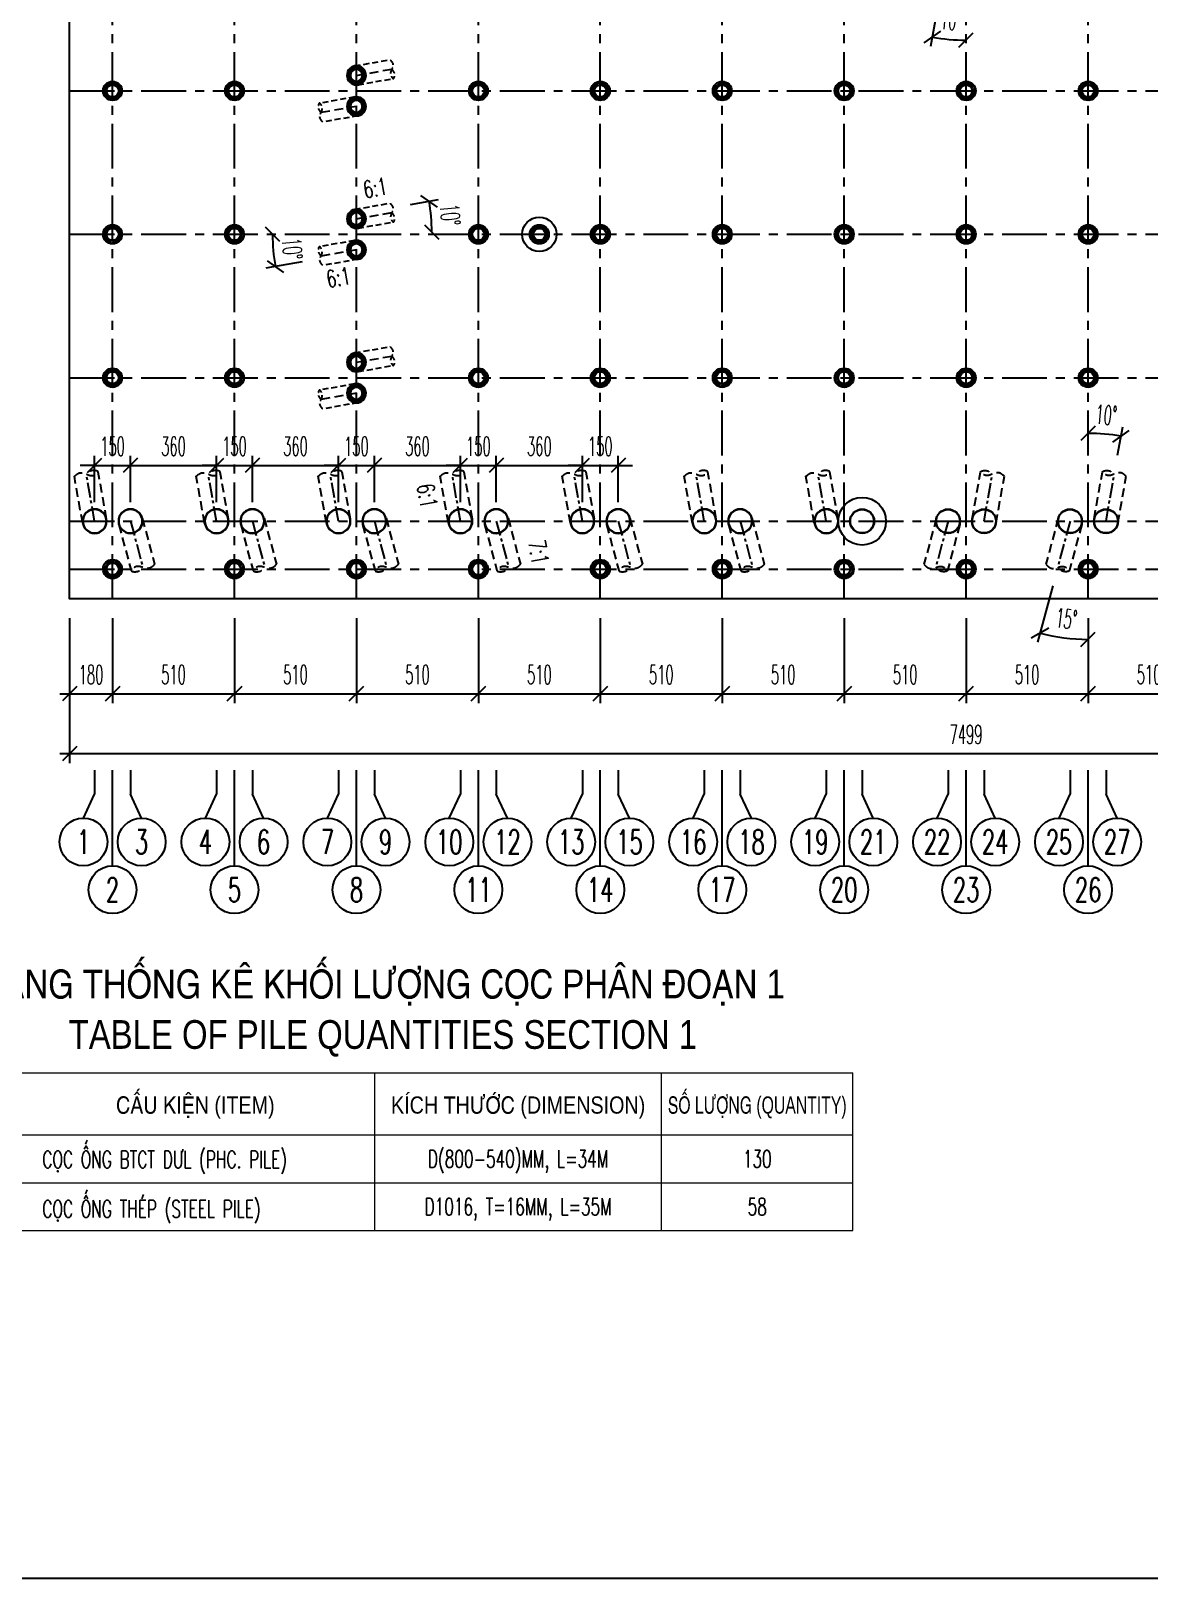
# Model space of a CAD drawing. Extents: x -687 to 941179, y -259 to 135874.
# Drawn here: x 777008 to 781684, y 108166 to 114637 of the extents above; entities that cross this region are included whole.
import ezdxf
from ezdxf.enums import TextEntityAlignment as Align

# ---------------------------------------------------------------- set-up
doc = ezdxf.new("R2010")
doc.units = 0
doc.header["$MEASUREMENT"] = 0
doc.header["$PDMODE"] = 3
doc.linetypes.add('CENTER', pattern=[2, 1.25, -0.25, 0.25, -0.25])
doc.linetypes.add('HIDDEN', pattern=[0.375, 0.25, -0.125])
doc.layers.get('0').update_dxf_attribs({"color": 6, "linetype": 'CONTINUOUS'})
doc.layers.get('DEFPOINTS').update_dxf_attribs({"linetype": 'CONTINUOUS'})
for name, color, linetype in [('Coc', 6, 'CONTINUOUS'), ('Hatch', 8, 'CONTINUOUS'), ('Khung', 1, 'CONTINUOUS'), ('Kich thuoc', 2, 'CONTINUOUS'), ('Net tim', 6, 'CONTINUOUS'), ('Net vang', 2, 'CONTINUOUS'), ('STT', 4, 'CONTINUOUS'), ('Text', 4, 'CONTINUOUS'), ('Tim', 8, 'CENTER'), ('vien', 3, 'CONTINUOUS')]:
    doc.layers.add(name, color=color, linetype=linetype)
doc.styles.add('Kichthuoc', font='romans.shx', dxfattribs={"width": 0.5})
doc.styles.get("Standard").update_dxf_attribs({"font": 'vnsimpleh.shx', "width": 0.65})
doc.styles.add('Ten', font='Vharialn.ttf')
doc.styles.add('thuong', font='vnsimple.shx', dxfattribs={"width": 0.7})
doc.dimstyles.new('Dim 400', dxfattribs={"dimscale": 400, "dimtxt": 0.2, "dimasz": 0.15, "dimexe": 0.1, "dimexo": 0.2, "dimgap": 0.1, "dimtad": 1, "dimdec": 0, "dimlfac": -1, "dimzin": 0, "dimdsep": 46, "dimtxsty": 'Kichthuoc', "dimblk": 'OBLIQUE', "dimcen": 0.1, "dimdle": 0.1, "dimclrd": 2, "dimclre": 2, "dimclrt": 4, "dimadec": 0, "dimazin": 0, "dimtfac": 1, "dimtdec": 0, "dimtix": 1, "dimtmove": 2, "dimatfit": 3, "dimfxl": 1, "dimtolj": 1, "dimtzin": 0, "dimarcsym": 0})

# ---------------------------------------------------------------- blocks, each defined once
blk = doc.blocks.new('_Oblique')
at = {"color": 0, "linetype": 'ByBlock', "lineweight": -2}
blk.add_line((-0.5, -0.5), (0.5, 0.5), dxfattribs=at)
blk = doc.blocks.new('*D485')
at = {"layer": 'DEFPOINTS', "color": 0}
for p in [(777169.2, 112261.1), (784668.2, 112261.1), (784668.2, 111614.5)]:
    blk.add_point(p, dxfattribs=at)
at = {"layer": 'Kich thuoc', "color": 2, "lineweight": -2}
for p, q in [((777169.2, 112181.1), (777169.2, 111574.5)), ((784668.2, 112181.1), (784668.2, 111574.5)), ((777129.2, 111614.5), (784708.2, 111614.5))]:
    blk.add_line(p, q, dxfattribs=at)
at = {"layer": 'Kich thuoc', "color": 2, "lineweight": -2, "xscale": 60, "yscale": 60, "zscale": 60, "rotation": 180}
blk.add_blockref('_Oblique', (777169.2, 111614.5), dxfattribs=at)
at = {"layer": 'Kich thuoc', "color": 2, "lineweight": -2, "xscale": 60, "yscale": 60, "zscale": 60}
blk.add_blockref('_Oblique', (784668.2, 111614.5), dxfattribs=at)
at = {"layer": 'Kich thuoc', "color": 4, "insert": (780918.7, 111694.5), "char_height": 80, "attachment_point": 5, "style": 'Kichthuoc'}
blk.add_mtext('\\A1;7499', dxfattribs=at)
blk = doc.blocks.new('*D492')
at = {"layer": 'DEFPOINTS', "color": 0}
for p in [(781429.2, 112261.1), (781939.2, 112261.1), (781939.2, 111864.5)]:
    blk.add_point(p, dxfattribs=at)
at = {"layer": 'Kich thuoc', "color": 2, "lineweight": -2}
for p, q in [((781429.2, 112181.1), (781429.2, 111824.5)), ((781939.2, 112181.1), (781939.2, 111824.5)), ((781389.2, 111864.5), (781979.2, 111864.5))]:
    blk.add_line(p, q, dxfattribs=at)
at = {"layer": 'Kich thuoc', "color": 2, "lineweight": -2, "xscale": 60, "yscale": 60, "zscale": 60, "rotation": 180}
blk.add_blockref('_Oblique', (781429.2, 111864.5), dxfattribs=at)
at = {"layer": 'Kich thuoc', "color": 2, "lineweight": -2, "xscale": 60, "yscale": 60, "zscale": 60}
blk.add_blockref('_Oblique', (781939.2, 111864.5), dxfattribs=at)
at = {"layer": 'Kich thuoc', "color": 4, "insert": (781684.2, 111944.5), "char_height": 80, "attachment_point": 5, "style": 'Kichthuoc'}
blk.add_mtext('\\A1;510', dxfattribs=at)
blk = doc.blocks.new('*D493')
at = {"layer": 'DEFPOINTS', "color": 0}
for p in [(780919.2, 112261.1), (781429.2, 112261.1), (781429.2, 111864.5)]:
    blk.add_point(p, dxfattribs=at)
at = {"layer": 'Kich thuoc', "color": 2, "lineweight": -2}
for p, q in [((780919.2, 112181.1), (780919.2, 111824.5)), ((781429.2, 112181.1), (781429.2, 111824.5)), ((780879.2, 111864.5), (781469.2, 111864.5))]:
    blk.add_line(p, q, dxfattribs=at)
at = {"layer": 'Kich thuoc', "color": 2, "lineweight": -2, "xscale": 60, "yscale": 60, "zscale": 60, "rotation": 180}
blk.add_blockref('_Oblique', (780919.2, 111864.5), dxfattribs=at)
at = {"layer": 'Kich thuoc', "color": 2, "lineweight": -2, "xscale": 60, "yscale": 60, "zscale": 60}
blk.add_blockref('_Oblique', (781429.2, 111864.5), dxfattribs=at)
at = {"layer": 'Kich thuoc', "color": 4, "insert": (781174.2, 111944.5), "char_height": 80, "attachment_point": 5, "style": 'Kichthuoc'}
blk.add_mtext('\\A1;510', dxfattribs=at)
blk = doc.blocks.new('*D494')
at = {"layer": 'DEFPOINTS', "color": 0}
for p in [(780409.2, 112261.1), (780919.2, 112261.1), (780919.2, 111864.5)]:
    blk.add_point(p, dxfattribs=at)
at = {"layer": 'Kich thuoc', "color": 2, "lineweight": -2}
for p, q in [((780409.2, 112181.1), (780409.2, 111824.5)), ((780919.2, 112181.1), (780919.2, 111824.5)), ((780369.2, 111864.5), (780959.2, 111864.5))]:
    blk.add_line(p, q, dxfattribs=at)
at = {"layer": 'Kich thuoc', "color": 2, "lineweight": -2, "xscale": 60, "yscale": 60, "zscale": 60, "rotation": 180}
blk.add_blockref('_Oblique', (780409.2, 111864.5), dxfattribs=at)
at = {"layer": 'Kich thuoc', "color": 2, "lineweight": -2, "xscale": 60, "yscale": 60, "zscale": 60}
blk.add_blockref('_Oblique', (780919.2, 111864.5), dxfattribs=at)
at = {"layer": 'Kich thuoc', "color": 4, "insert": (780664.2, 111944.5), "char_height": 80, "attachment_point": 5, "style": 'Kichthuoc'}
blk.add_mtext('\\A1;510', dxfattribs=at)
blk = doc.blocks.new('*D495')
at = {"layer": 'DEFPOINTS', "color": 0}
for p in [(779899.2, 112261.1), (780409.2, 112261.1), (780409.2, 111864.5)]:
    blk.add_point(p, dxfattribs=at)
at = {"layer": 'Kich thuoc', "color": 2, "lineweight": -2}
for p, q in [((779899.2, 112181.1), (779899.2, 111824.5)), ((780409.2, 112181.1), (780409.2, 111824.5)), ((779859.2, 111864.5), (780449.2, 111864.5))]:
    blk.add_line(p, q, dxfattribs=at)
at = {"layer": 'Kich thuoc', "color": 2, "lineweight": -2, "xscale": 60, "yscale": 60, "zscale": 60, "rotation": 180}
blk.add_blockref('_Oblique', (779899.2, 111864.5), dxfattribs=at)
at = {"layer": 'Kich thuoc', "color": 2, "lineweight": -2, "xscale": 60, "yscale": 60, "zscale": 60}
blk.add_blockref('_Oblique', (780409.2, 111864.5), dxfattribs=at)
at = {"layer": 'Kich thuoc', "color": 4, "insert": (780154.2, 111944.5), "char_height": 80, "attachment_point": 5, "style": 'Kichthuoc'}
blk.add_mtext('\\A1;510', dxfattribs=at)
blk = doc.blocks.new('*D496')
at = {"layer": 'DEFPOINTS', "color": 0}
for p in [(779389.2, 112261.1), (779899.2, 112261.1), (779899.2, 111864.5)]:
    blk.add_point(p, dxfattribs=at)
at = {"layer": 'Kich thuoc', "color": 2, "lineweight": -2}
for p, q in [((779389.2, 112181.1), (779389.2, 111824.5)), ((779899.2, 112181.1), (779899.2, 111824.5)), ((779349.2, 111864.5), (779939.2, 111864.5))]:
    blk.add_line(p, q, dxfattribs=at)
at = {"layer": 'Kich thuoc', "color": 2, "lineweight": -2, "xscale": 60, "yscale": 60, "zscale": 60, "rotation": 180}
blk.add_blockref('_Oblique', (779389.2, 111864.5), dxfattribs=at)
at = {"layer": 'Kich thuoc', "color": 2, "lineweight": -2, "xscale": 60, "yscale": 60, "zscale": 60}
blk.add_blockref('_Oblique', (779899.2, 111864.5), dxfattribs=at)
at = {"layer": 'Kich thuoc', "color": 4, "insert": (779644.2, 111944.5), "char_height": 80, "attachment_point": 5, "style": 'Kichthuoc'}
blk.add_mtext('\\A1;510', dxfattribs=at)
blk = doc.blocks.new('*D497')
at = {"layer": 'DEFPOINTS', "color": 0}
for p in [(778879.2, 112261.1), (779389.2, 112261.1), (779389.2, 111864.5)]:
    blk.add_point(p, dxfattribs=at)
at = {"layer": 'Kich thuoc', "color": 2, "lineweight": -2}
for p, q in [((778879.2, 112181.1), (778879.2, 111824.5)), ((779389.2, 112181.1), (779389.2, 111824.5)), ((778839.2, 111864.5), (779429.2, 111864.5))]:
    blk.add_line(p, q, dxfattribs=at)
at = {"layer": 'Kich thuoc', "color": 2, "lineweight": -2, "xscale": 60, "yscale": 60, "zscale": 60, "rotation": 180}
blk.add_blockref('_Oblique', (778879.2, 111864.5), dxfattribs=at)
at = {"layer": 'Kich thuoc', "color": 2, "lineweight": -2, "xscale": 60, "yscale": 60, "zscale": 60}
blk.add_blockref('_Oblique', (779389.2, 111864.5), dxfattribs=at)
at = {"layer": 'Kich thuoc', "color": 4, "insert": (779134.2, 111944.5), "char_height": 80, "attachment_point": 5, "style": 'Kichthuoc'}
blk.add_mtext('\\A1;510', dxfattribs=at)
blk = doc.blocks.new('*D498')
at = {"layer": 'DEFPOINTS', "color": 0}
for p in [(778369.2, 112261.1), (778879.2, 112261.1), (778879.2, 111864.5)]:
    blk.add_point(p, dxfattribs=at)
at = {"layer": 'Kich thuoc', "color": 2, "lineweight": -2}
for p, q in [((778369.2, 112181.1), (778369.2, 111824.5)), ((778879.2, 112181.1), (778879.2, 111824.5)), ((778329.2, 111864.5), (778919.2, 111864.5))]:
    blk.add_line(p, q, dxfattribs=at)
at = {"layer": 'Kich thuoc', "color": 2, "lineweight": -2, "xscale": 60, "yscale": 60, "zscale": 60, "rotation": 180}
blk.add_blockref('_Oblique', (778369.2, 111864.5), dxfattribs=at)
at = {"layer": 'Kich thuoc', "color": 2, "lineweight": -2, "xscale": 60, "yscale": 60, "zscale": 60}
blk.add_blockref('_Oblique', (778879.2, 111864.5), dxfattribs=at)
at = {"layer": 'Kich thuoc', "color": 4, "insert": (778624.2, 111944.5), "char_height": 80, "attachment_point": 5, "style": 'Kichthuoc'}
blk.add_mtext('\\A1;510', dxfattribs=at)
blk = doc.blocks.new('*D499')
at = {"layer": 'DEFPOINTS', "color": 0}
for p in [(777859.2, 112261.1), (778369.2, 112261.1), (778369.2, 111864.5)]:
    blk.add_point(p, dxfattribs=at)
at = {"layer": 'Kich thuoc', "color": 2, "lineweight": -2}
for p, q in [((777859.2, 112181.1), (777859.2, 111824.5)), ((778369.2, 112181.1), (778369.2, 111824.5)), ((777819.2, 111864.5), (778409.2, 111864.5))]:
    blk.add_line(p, q, dxfattribs=at)
at = {"layer": 'Kich thuoc', "color": 2, "lineweight": -2, "xscale": 60, "yscale": 60, "zscale": 60, "rotation": 180}
blk.add_blockref('_Oblique', (777859.2, 111864.5), dxfattribs=at)
at = {"layer": 'Kich thuoc', "color": 2, "lineweight": -2, "xscale": 60, "yscale": 60, "zscale": 60}
blk.add_blockref('_Oblique', (778369.2, 111864.5), dxfattribs=at)
at = {"layer": 'Kich thuoc', "color": 4, "insert": (778114.2, 111944.5), "char_height": 80, "attachment_point": 5, "style": 'Kichthuoc'}
blk.add_mtext('\\A1;510', dxfattribs=at)
blk = doc.blocks.new('*D500')
at = {"layer": 'DEFPOINTS', "color": 0}
for p in [(777169.2, 112261.1), (777349.2, 112261.1), (777349.2, 111864.5)]:
    blk.add_point(p, dxfattribs=at)
at = {"layer": 'Kich thuoc', "color": 2, "lineweight": -2}
for p, q in [((777169.2, 112181.1), (777169.2, 111824.5)), ((777349.2, 112181.1), (777349.2, 111824.5)), ((777129.2, 111864.5), (777389.2, 111864.5))]:
    blk.add_line(p, q, dxfattribs=at)
at = {"layer": 'Kich thuoc', "color": 2, "lineweight": -2, "xscale": 60, "yscale": 60, "zscale": 60, "rotation": 180}
blk.add_blockref('_Oblique', (777169.2, 111864.5), dxfattribs=at)
at = {"layer": 'Kich thuoc', "color": 2, "lineweight": -2, "xscale": 60, "yscale": 60, "zscale": 60}
blk.add_blockref('_Oblique', (777349.2, 111864.5), dxfattribs=at)
at = {"layer": 'Kich thuoc', "color": 4, "insert": (777259.2, 111944.5), "char_height": 80, "attachment_point": 5, "style": 'Kichthuoc'}
blk.add_mtext('\\A1;180', dxfattribs=at)
blk = doc.blocks.new('*D501')
at = {"layer": 'DEFPOINTS', "color": 0}
for p in [(777349.2, 112261.1), (777859.2, 112261.1), (777859.2, 111864.5)]:
    blk.add_point(p, dxfattribs=at)
at = {"layer": 'Kich thuoc', "color": 2, "lineweight": -2}
for p, q in [((777349.2, 112181.1), (777349.2, 111824.5)), ((777859.2, 112181.1), (777859.2, 111824.5)), ((777309.2, 111864.5), (777899.2, 111864.5))]:
    blk.add_line(p, q, dxfattribs=at)
at = {"layer": 'Kich thuoc', "color": 2, "lineweight": -2, "xscale": 60, "yscale": 60, "zscale": 60, "rotation": 180}
blk.add_blockref('_Oblique', (777349.2, 111864.5), dxfattribs=at)
at = {"layer": 'Kich thuoc', "color": 2, "lineweight": -2, "xscale": 60, "yscale": 60, "zscale": 60}
blk.add_blockref('_Oblique', (777859.2, 111864.5), dxfattribs=at)
at = {"layer": 'Kich thuoc', "color": 4, "insert": (777604.2, 111944.5), "char_height": 80, "attachment_point": 5, "style": 'Kichthuoc'}
blk.add_mtext('\\A1;510', dxfattribs=at)
blk = doc.blocks.new('Coc thep D1000 xien')
at = {"layer": 'Coc', "color": 181, "linetype": 'HIDDEN', "ltscale": 150}
for p, q in [((-50, 8.8), (-84.8, -188.1)), ((50, -8.8), (15.3, -205.8))]:
    blk.add_line(p, q, dxfattribs=at)
at = {"layer": 'Coc'}
blk.add_circle((0, 0), 50.8, dxfattribs=at)
at = {"layer": 'Coc', "color": 7}
blk.add_circle((0, 0), 49.2, dxfattribs=at)
at = {"layer": 'Coc', "color": 181, "linetype": 'HIDDEN', "ltscale": 150}
blk.add_open_spline([(-84.8, -188.1), (-77.3, -194.7), (-62.4, -207.7), (-33.2, -197.3), (-10.4, -185.6), (29.2, -208.2), (-15.5, -216), (-27.9, -203.4), (-34.2, -197)], degree=3, knots=[0, 0, 0, 0, 27.628937, 55.257873, 82.88681, 109.579338, 136.271866, 163.900803, 163.900803, 163.900803, 163.900803], dxfattribs=at)
at = {"layer": 'Tim', "ltscale": 50}
blk.add_line((0, 0), (-34.7, -197), dxfattribs=at)
blk = doc.blocks.new('Coc ong D800')
at = {"layer": 'Hatch'}
h = blk.add_hatch(dxfattribs=at)
h.set_pattern_fill('ANSI31', color=256, scale=50, style=0)
h.set_pattern_definition([(45, (-821332.725, -122845.077), (-4.419417382, 4.419417382), [])])
h.paths.add_polyline_path([(-40, 0, 1), (40, 0, 1)])
h.paths.add_polyline_path([(25, 0, -1), (-25, 0, -1)], flags=16)
at = {"layer": 'Coc'}
blk.add_circle((0, 0), 40, dxfattribs=at)
at = {"layer": 'Net vang'}
blk.add_circle((0, 0), 25, dxfattribs=at)
blk = doc.blocks.new('Coc ong D800 xien')
at = {"layer": 'Coc', "color": 181, "linetype": 'HIDDEN', "ltscale": 100}
for p, q in [((-40, 0), (-40, -150)), ((40, 0), (40, -150))]:
    blk.add_line(p, q, dxfattribs=at)
blk.add_open_spline([(-40, -150), (-33.3, -154), (-20, -162.1), (1.2, -150), (17.3, -137.9), (51.1, -150), (17.5, -162.1), (6.2, -154.1), (0.4, -150)], degree=3, knots=[0, 0, 0, 0, 21.755068, 43.510137, 65.265205, 86.282944, 107.300682, 129.055751, 129.055751, 129.055751, 129.055751], dxfattribs=at)
at = {"layer": 'Tim', "linetype": 'HIDDEN', "ltscale": 150}
blk.add_line((0, 0), (0, -150), dxfattribs=at)
at = {"layer": 'Coc'}
blk.add_blockref('Coc ong D800', (0, 0), dxfattribs=at)
blk = doc.blocks.new('*D456')
at = {"layer": 'DEFPOINTS', "color": 0}
for p in [(777424.2, 112819.5), (777274.2, 112586.1), (777424.2, 112586.1)]:
    blk.add_point(p, dxfattribs=at)
at = {"layer": 'Kich thuoc', "color": 2, "lineweight": -2}
for p, q in [((777274.2, 112666.1), (777274.2, 112859.5)), ((777424.2, 112666.1), (777424.2, 112859.5)), ((777274.2, 112819.5), (777214.2, 112819.5)), ((777274.2, 112819.5), (777424.2, 112819.5)), ((777424.2, 112819.5), (777484.2, 112819.5))]:
    blk.add_line(p, q, dxfattribs=at)
at = {"layer": 'Kich thuoc', "color": 2, "lineweight": -2, "xscale": 60, "yscale": 60, "zscale": 60}
blk.add_blockref('_Oblique', (777274.2, 112819.5), dxfattribs=at)
at = {"layer": 'Kich thuoc', "color": 2, "lineweight": -2, "xscale": 60, "yscale": 60, "zscale": 60, "rotation": 180}
blk.add_blockref('_Oblique', (777424.2, 112819.5), dxfattribs=at)
at = {"layer": 'Kich thuoc', "color": 4, "insert": (777349.2, 112899.5), "char_height": 80, "attachment_point": 5, "style": 'Kichthuoc'}
blk.add_mtext('\\A1;150', dxfattribs=at)
blk = doc.blocks.new('*D457')
at = {"layer": 'DEFPOINTS', "color": 0}
for p in [(777784.2, 112819.5), (777424.2, 112586.1), (777784.2, 112586.1)]:
    blk.add_point(p, dxfattribs=at)
at = {"layer": 'Kich thuoc', "color": 2, "lineweight": -2}
for p, q in [((777424.2, 112666.1), (777424.2, 112859.5)), ((777784.2, 112666.1), (777784.2, 112859.5)), ((777384.2, 112819.5), (777824.2, 112819.5))]:
    blk.add_line(p, q, dxfattribs=at)
at = {"layer": 'Kich thuoc', "color": 2, "lineweight": -2, "xscale": 60, "yscale": 60, "zscale": 60, "rotation": 180}
blk.add_blockref('_Oblique', (777424.2, 112819.5), dxfattribs=at)
at = {"layer": 'Kich thuoc', "color": 2, "lineweight": -2, "xscale": 60, "yscale": 60, "zscale": 60}
blk.add_blockref('_Oblique', (777784.2, 112819.5), dxfattribs=at)
at = {"layer": 'Kich thuoc', "color": 4, "insert": (777604.2, 112899.5), "char_height": 80, "attachment_point": 5, "style": 'Kichthuoc'}
blk.add_mtext('\\A1;360', dxfattribs=at)
blk = doc.blocks.new('*D458')
at = {"layer": 'DEFPOINTS', "color": 0}
for p in [(777934.2, 112819.5), (777784.2, 112586.1), (777934.2, 112586.1)]:
    blk.add_point(p, dxfattribs=at)
at = {"layer": 'Kich thuoc', "color": 2, "lineweight": -2}
for p, q in [((777784.2, 112666.1), (777784.2, 112859.5)), ((777934.2, 112666.1), (777934.2, 112859.5)), ((777784.2, 112819.5), (777724.2, 112819.5)), ((777784.2, 112819.5), (777934.2, 112819.5)), ((777934.2, 112819.5), (777994.2, 112819.5))]:
    blk.add_line(p, q, dxfattribs=at)
at = {"layer": 'Kich thuoc', "color": 2, "lineweight": -2, "xscale": 60, "yscale": 60, "zscale": 60}
blk.add_blockref('_Oblique', (777784.2, 112819.5), dxfattribs=at)
at = {"layer": 'Kich thuoc', "color": 2, "lineweight": -2, "xscale": 60, "yscale": 60, "zscale": 60, "rotation": 180}
blk.add_blockref('_Oblique', (777934.2, 112819.5), dxfattribs=at)
at = {"layer": 'Kich thuoc', "color": 4, "insert": (777859.2, 112899.5), "char_height": 80, "attachment_point": 5, "style": 'Kichthuoc'}
blk.add_mtext('\\A1;150', dxfattribs=at)
blk = doc.blocks.new('*D459')
at = {"layer": 'DEFPOINTS', "color": 0}
for p in [(778294.2, 112819.5), (777934.2, 112586.1), (778294.2, 112586.1)]:
    blk.add_point(p, dxfattribs=at)
at = {"layer": 'Kich thuoc', "color": 2, "lineweight": -2}
for p, q in [((777934.2, 112666.1), (777934.2, 112859.5)), ((778294.2, 112666.1), (778294.2, 112859.5)), ((777894.2, 112819.5), (778334.2, 112819.5))]:
    blk.add_line(p, q, dxfattribs=at)
at = {"layer": 'Kich thuoc', "color": 2, "lineweight": -2, "xscale": 60, "yscale": 60, "zscale": 60, "rotation": 180}
blk.add_blockref('_Oblique', (777934.2, 112819.5), dxfattribs=at)
at = {"layer": 'Kich thuoc', "color": 2, "lineweight": -2, "xscale": 60, "yscale": 60, "zscale": 60}
blk.add_blockref('_Oblique', (778294.2, 112819.5), dxfattribs=at)
at = {"layer": 'Kich thuoc', "color": 4, "insert": (778114.2, 112899.5), "char_height": 80, "attachment_point": 5, "style": 'Kichthuoc'}
blk.add_mtext('\\A1;360', dxfattribs=at)
blk = doc.blocks.new('*D460')
at = {"layer": 'DEFPOINTS', "color": 0}
for p in [(778444.2, 112819.5), (778294.2, 112586.1), (778444.2, 112586.1)]:
    blk.add_point(p, dxfattribs=at)
at = {"layer": 'Kich thuoc', "color": 2, "lineweight": -2}
for p, q in [((778294.2, 112666.1), (778294.2, 112859.5)), ((778444.2, 112666.1), (778444.2, 112859.5)), ((778294.2, 112819.5), (778234.2, 112819.5)), ((778294.2, 112819.5), (778444.2, 112819.5)), ((778444.2, 112819.5), (778504.2, 112819.5))]:
    blk.add_line(p, q, dxfattribs=at)
at = {"layer": 'Kich thuoc', "color": 2, "lineweight": -2, "xscale": 60, "yscale": 60, "zscale": 60}
blk.add_blockref('_Oblique', (778294.2, 112819.5), dxfattribs=at)
at = {"layer": 'Kich thuoc', "color": 2, "lineweight": -2, "xscale": 60, "yscale": 60, "zscale": 60, "rotation": 180}
blk.add_blockref('_Oblique', (778444.2, 112819.5), dxfattribs=at)
at = {"layer": 'Kich thuoc', "color": 4, "insert": (778369.2, 112899.5), "char_height": 80, "attachment_point": 5, "style": 'Kichthuoc'}
blk.add_mtext('\\A1;150', dxfattribs=at)
blk = doc.blocks.new('*D461')
at = {"layer": 'DEFPOINTS', "color": 0}
for p in [(778804.2, 112819.5), (778444.2, 112586.1), (778804.2, 112586.1)]:
    blk.add_point(p, dxfattribs=at)
at = {"layer": 'Kich thuoc', "color": 2, "lineweight": -2}
for p, q in [((778444.2, 112666.1), (778444.2, 112859.5)), ((778804.2, 112666.1), (778804.2, 112859.5)), ((778404.2, 112819.5), (778844.2, 112819.5))]:
    blk.add_line(p, q, dxfattribs=at)
at = {"layer": 'Kich thuoc', "color": 2, "lineweight": -2, "xscale": 60, "yscale": 60, "zscale": 60, "rotation": 180}
blk.add_blockref('_Oblique', (778444.2, 112819.5), dxfattribs=at)
at = {"layer": 'Kich thuoc', "color": 2, "lineweight": -2, "xscale": 60, "yscale": 60, "zscale": 60}
blk.add_blockref('_Oblique', (778804.2, 112819.5), dxfattribs=at)
at = {"layer": 'Kich thuoc', "color": 4, "insert": (778624.2, 112899.5), "char_height": 80, "attachment_point": 5, "style": 'Kichthuoc'}
blk.add_mtext('\\A1;360', dxfattribs=at)
blk = doc.blocks.new('*D462')
at = {"layer": 'DEFPOINTS', "color": 0}
for p in [(778954.2, 112819.5), (778804.2, 112586.1), (778954.2, 112586.1)]:
    blk.add_point(p, dxfattribs=at)
at = {"layer": 'Kich thuoc', "color": 2, "lineweight": -2}
for p, q in [((778804.2, 112666.1), (778804.2, 112859.5)), ((778954.2, 112666.1), (778954.2, 112859.5)), ((778804.2, 112819.5), (778744.2, 112819.5)), ((778804.2, 112819.5), (778954.2, 112819.5)), ((778954.2, 112819.5), (779014.2, 112819.5))]:
    blk.add_line(p, q, dxfattribs=at)
at = {"layer": 'Kich thuoc', "color": 2, "lineweight": -2, "xscale": 60, "yscale": 60, "zscale": 60}
blk.add_blockref('_Oblique', (778804.2, 112819.5), dxfattribs=at)
at = {"layer": 'Kich thuoc', "color": 2, "lineweight": -2, "xscale": 60, "yscale": 60, "zscale": 60, "rotation": 180}
blk.add_blockref('_Oblique', (778954.2, 112819.5), dxfattribs=at)
at = {"layer": 'Kich thuoc', "color": 4, "insert": (778879.2, 112899.5), "char_height": 80, "attachment_point": 5, "style": 'Kichthuoc'}
blk.add_mtext('\\A1;150', dxfattribs=at)
blk = doc.blocks.new('*D463')
at = {"layer": 'DEFPOINTS', "color": 0}
for p in [(779314.2, 112819.5), (778954.2, 112586.1), (779314.2, 112586.1)]:
    blk.add_point(p, dxfattribs=at)
at = {"layer": 'Kich thuoc', "color": 2, "lineweight": -2}
for p, q in [((778954.2, 112666.1), (778954.2, 112859.5)), ((779314.2, 112666.1), (779314.2, 112859.5)), ((778914.2, 112819.5), (779354.2, 112819.5))]:
    blk.add_line(p, q, dxfattribs=at)
at = {"layer": 'Kich thuoc', "color": 2, "lineweight": -2, "xscale": 60, "yscale": 60, "zscale": 60, "rotation": 180}
blk.add_blockref('_Oblique', (778954.2, 112819.5), dxfattribs=at)
at = {"layer": 'Kich thuoc', "color": 2, "lineweight": -2, "xscale": 60, "yscale": 60, "zscale": 60}
blk.add_blockref('_Oblique', (779314.2, 112819.5), dxfattribs=at)
at = {"layer": 'Kich thuoc', "color": 4, "insert": (779134.2, 112899.5), "char_height": 80, "attachment_point": 5, "style": 'Kichthuoc'}
blk.add_mtext('\\A1;360', dxfattribs=at)
blk = doc.blocks.new('*D464')
at = {"layer": 'DEFPOINTS', "color": 0}
for p in [(779464.2, 112819.5), (779314.2, 112586.1), (779464.2, 112586.1)]:
    blk.add_point(p, dxfattribs=at)
at = {"layer": 'Kich thuoc', "color": 2, "lineweight": -2}
for p, q in [((779314.2, 112666.1), (779314.2, 112859.5)), ((779464.2, 112666.1), (779464.2, 112859.5)), ((779314.2, 112819.5), (779254.2, 112819.5)), ((779314.2, 112819.5), (779464.2, 112819.5)), ((779464.2, 112819.5), (779524.2, 112819.5))]:
    blk.add_line(p, q, dxfattribs=at)
at = {"layer": 'Kich thuoc', "color": 2, "lineweight": -2, "xscale": 60, "yscale": 60, "zscale": 60}
blk.add_blockref('_Oblique', (779314.2, 112819.5), dxfattribs=at)
at = {"layer": 'Kich thuoc', "color": 2, "lineweight": -2, "xscale": 60, "yscale": 60, "zscale": 60, "rotation": 180}
blk.add_blockref('_Oblique', (779464.2, 112819.5), dxfattribs=at)
at = {"layer": 'Kich thuoc', "color": 4, "insert": (779389.2, 112899.5), "char_height": 80, "attachment_point": 5, "style": 'Kichthuoc'}
blk.add_mtext('\\A1;150', dxfattribs=at)
blk = doc.blocks.new('*D602')
at = {"layer": 'DEFPOINTS', "color": 0}
for p in [(772071.2, 113786.1), (779569.2, 113786.1), (778019.5, 113741), (778369.2, 113711.1), (778221.5, 113685.1)]:
    blk.add_point(p, dxfattribs=at)
at = {"layer": 'Kich thuoc', "color": 2, "lineweight": -2}
blk.add_line((778142.7, 113671.2), (777990.6, 113644.4), dxfattribs=at)
blk.add_arc((778794.6, 113786.1), 776.4, 180, 190, dxfattribs=at)
at = {"layer": 'Kich thuoc', "color": 2, "lineweight": -2, "xscale": 60, "yscale": 60, "zscale": 60}
for p, rotation in [((778018.2, 113786.1), 89.99999999999991), ((778030, 113651.3), 279.9999999989587)]:
    blk.add_blockref('_Oblique', p, dxfattribs=dict(at, rotation=rotation))
at = {"layer": 'Kich thuoc', "color": 4, "insert": (778100.9, 113725.4), "char_height": 80, "attachment_point": 5, "rotation": 275, "style": 'Kichthuoc'}
blk.add_mtext('\\A1;10°', dxfattribs=at)
blk = doc.blocks.new('*D603')
at = {"layer": 'DEFPOINTS', "color": 0}
for p in [(778517, 113897.2), (778369.2, 113871.1), (778683, 113839.2), (772071.2, 113796.1), (779569.2, 113796.1)]:
    blk.add_point(p, dxfattribs=at)
at = {"layer": 'Kich thuoc', "color": 2, "lineweight": -2}
blk.add_line((778595.8, 113911.1), (778712.4, 113931.6), dxfattribs=at)
blk.add_arc((777943.9, 113796.1), 740.4, 360, 10, dxfattribs=at)
at = {"layer": 'Kich thuoc', "color": 2, "lineweight": -2, "xscale": 60, "yscale": 60, "zscale": 60}
for p, rotation in [((778673, 113924.7), 99.99999999896151), ((778684.3, 113796.1), 269.9999999999999)]:
    blk.add_blockref('_Oblique', p, dxfattribs=dict(at, rotation=rotation))
at = {"layer": 'Kich thuoc', "color": 4, "insert": (778761.2, 113867.6), "char_height": 80, "attachment_point": 5, "rotation": 275, "style": 'Kichthuoc'}
blk.add_mtext('\\A1;10°', dxfattribs=at)
blk = doc.blocks.new('*D604')
at = {"layer": 'DEFPOINTS', "color": 0}
for p in [(780919.2, 117261.1), (780843.7, 114986.1), (780809, 114789.2), (780824.5, 114604), (780919.2, 112261.1)]:
    blk.add_point(p, dxfattribs=at)
at = {"layer": 'Text', "color": 2, "lineweight": -2}
blk.add_line((780795.1, 114710.4), (780770.6, 114571.5), dxfattribs=at)
blk.add_arc((780919.2, 115414.3), 815.8, 260, 270, dxfattribs=at)
at = {"layer": 'Text', "color": 2, "lineweight": -2, "xscale": 60, "yscale": 60, "zscale": 60}
for p, rotation in [((780777.6, 114610.9), 169.9999999999905), ((780919.2, 114598.5), 359.9999999999988)]:
    blk.add_blockref('_Oblique', p, dxfattribs=dict(at, rotation=rotation))
at = {"layer": 'Text', "color": 4, "insert": (780855.1, 114681.3), "char_height": 80, "attachment_point": 5, "rotation": 355, "style": 'Kichthuoc'}
blk.add_mtext('\\A1;10°', dxfattribs=at)
blk = doc.blocks.new('*D605')
at = {"layer": 'DEFPOINTS', "color": 0}
for p in [(780919.2, 117261.1), (781006.9, 115310.8), (781029, 115183.1), (780994.2, 114986.1), (780919.2, 112261.1)]:
    blk.add_point(p, dxfattribs=at)
at = {"layer": 'Text', "color": 2, "lineweight": -2}
blk.add_line((781042.9, 115261.9), (781057.3, 115343.8), dxfattribs=at)
blk.add_arc((780919.2, 114560.8), 755.1, 80, 90, dxfattribs=at)
at = {"layer": 'Text', "color": 2, "lineweight": -2, "xscale": 60, "yscale": 60, "zscale": 60}
for p, rotation in [((780919.2, 115315.9), 180.0000000000005), ((781050.4, 115304.4), 349.9999999999984)]:
    blk.add_blockref('_Oblique', p, dxfattribs=dict(at, rotation=rotation))
at = {"layer": 'Text', "color": 4, "insert": (780992, 115392.7), "char_height": 80, "attachment_point": 5, "rotation": 355, "style": 'Kichthuoc'}
blk.add_mtext('\\A1;10°', dxfattribs=at)
blk = doc.blocks.new('*D606')
at = {"layer": 'DEFPOINTS', "color": 0}
for p in [(781429.2, 117261.1), (781521.3, 112948.4), (781539, 112783.1), (781504.2, 112586.1), (781429.2, 112261.1)]:
    blk.add_point(p, dxfattribs=at)
at = {"layer": 'Text', "color": 2, "lineweight": -2}
blk.add_line((781552.9, 112861.9), (781573.9, 112981.1), dxfattribs=at)
blk.add_arc((781429.2, 112160.8), 792.9, 80, 90, dxfattribs=at)
at = {"layer": 'Text', "color": 2, "lineweight": -2, "xscale": 60, "yscale": 60, "zscale": 60}
for p, rotation in [((781429.2, 112953.7), 179.9999999999994), ((781566.9, 112941.7), 349.999999999993)]:
    blk.add_blockref('_Oblique', p, dxfattribs=dict(at, rotation=rotation))
at = {"layer": 'Text', "color": 4, "insert": (781505.3, 113030.4), "char_height": 80, "attachment_point": 5, "rotation": 355, "style": 'Kichthuoc'}
blk.add_mtext('\\A1;10°', dxfattribs=at)
blk = doc.blocks.new('*D607')
at = {"layer": 'DEFPOINTS', "color": 0}
for p in [(781429.2, 117261.1), (781353.7, 112586.1), (781302, 112392.9), (781429.2, 112261.1), (781294.5, 112103.6)]:
    blk.add_point(p, dxfattribs=at)
at = {"layer": 'Text', "color": 2, "lineweight": -2}
for p, q in [((781281.3, 112315.7), (781218, 112079.7)), ((781429.2, 112181.1), (781429.2, 112051.8))]:
    blk.add_line(p, q, dxfattribs=at)
blk.add_arc((781429.2, 112867.9), 776, 255, 270, dxfattribs=at)
at = {"layer": 'Text', "color": 2, "lineweight": -2, "xscale": 60, "yscale": 60, "zscale": 60}
for p, rotation in [((781228.4, 112118.3), 165.000000000117), ((781429.2, 112091.8), 359.9999999999998)]:
    blk.add_blockref('_Oblique', p, dxfattribs=dict(at, rotation=rotation))
at = {"layer": 'Text', "color": 4, "insert": (781338.4, 112177.8), "char_height": 80, "attachment_point": 5, "rotation": 352.5, "style": 'Kichthuoc'}
blk.add_mtext('\\A1;15°', dxfattribs=at)

msp = doc.modelspace()

# ---------------------------------------------------------------- linework, layer by layer
at = {"layer": 'Coc'}
msp.add_circle((780484.2, 112586.1), 50.8, dxfattribs=at)
at = {"layer": 'Coc', "color": 7}
msp.add_circle((780484.2, 112586.1), 49.2, dxfattribs=at)
at = {"layer": 'DEFPOINTS'}
msp.add_lwpolyline([(773179.2, 108165.8), (789979.2, 108165.8), (789979.2, 120045.8), (773179.2, 120045.8)], close=True, dxfattribs=at)
at = {"layer": 'Khung', "lineweight": 0}
for p, q in [((776545.5, 110279.3), (780445.5, 110279.3)), ((780445.5, 109619), (780445.5, 110279.3)), ((776545.5, 110019), (780445.5, 110019)), ((776545.5, 109619), (780445.5, 109619))]:
    msp.add_line(p, q, dxfattribs=at)
at = {"layer": 'Khung'}
msp.add_lwpolyline([(784668.2, 112261.1), (777169.2, 112261.1), (777169.2, 112816.1), (777169.2, 112836.1), (777169.2, 112936.1), (777169.2, 112956.1), (777169.2, 113216.1), (777169.2, 113216.1), (777169.2, 113216.1), (777169.2, 113356.1), (777169.2, 113356.1), (777169.2, 113356.1), (777169.2, 113416.1), (777169.2, 113436.1), (777169.2, 113536.1), (777169.2, 113556.1), (777169.2, 114016.1), (777169.2, 114026.1), (777169.2, 114036.1), (777169.2, 114136.1), (777169.2, 114146.1), (777169.2, 114156.1), (777169.2, 114616.1), (777169.2, 114636.1), (777169.2, 114736.1)], dxfattribs=at)
at = {"layer": 'Net vang'}
for centre, radius in [((779134.2, 113786.1), 71.9), ((780484.2, 112586.1), 99.8)]:
    msp.add_circle(centre, radius, dxfattribs=at)
at = {"layer": 'STT'}
for p, q in [((777274.2, 111544.7), (777274.2, 111444.7)), ((777349.2, 111144.7), (777349.2, 111544.7)), ((777424.2, 111544.7), (777424.2, 111444.7)), ((777784.2, 111544.7), (777784.2, 111444.7)), ((777859.2, 111144.7), (777859.2, 111544.7)), ((777934.2, 111544.7), (777934.2, 111444.7)), ((778294.2, 111544.7), (778294.2, 111444.7)), ((778369.2, 111144.7), (778369.2, 111544.7)), ((778444.2, 111544.7), (778444.2, 111444.7)), ((778804.2, 111544.7), (778804.2, 111444.7)), ((778879.2, 111144.7), (778879.2, 111544.7)), ((778954.2, 111544.7), (778954.2, 111444.7)), ((779314.2, 111544.7), (779314.2, 111444.7)), ((779389.2, 111144.7), (779389.2, 111544.7)), ((779464.2, 111544.7), (779464.2, 111444.7)), ((779824.2, 111544.7), (779824.2, 111444.7)), ((779899.2, 111144.7), (779899.2, 111544.7)), ((779974.2, 111544.7), (779974.2, 111444.7)), ((780334.2, 111544.7), (780334.2, 111444.7)), ((780409.2, 111144.7), (780409.2, 111544.7)), ((780484.2, 111544.7), (780484.2, 111444.7)), ((780844.2, 111544.7), (780844.2, 111444.7)), ((780919.2, 111144.7), (780919.2, 111544.7)), ((780994.2, 111544.7), (780994.2, 111444.7)), ((781354.2, 111544.7), (781354.2, 111444.7)), ((781429.2, 111144.7), (781429.2, 111544.7)), ((781504.2, 111544.7), (781504.2, 111444.7)), ((777227.6, 111344.7), (777274.2, 111444.7)), ((777470.9, 111344.7), (777424.2, 111444.7)), ((777737.6, 111344.7), (777784.2, 111444.7)), ((777980.9, 111344.7), (777934.2, 111444.7)), ((778247.6, 111344.7), (778294.2, 111444.7)), ((778490.9, 111344.7), (778444.2, 111444.7)), ((778757.6, 111344.7), (778804.2, 111444.7)), ((779000.9, 111344.7), (778954.2, 111444.7)), ((779267.6, 111344.7), (779314.2, 111444.7)), ((779510.9, 111344.7), (779464.2, 111444.7)), ((779777.6, 111344.7), (779824.2, 111444.7)), ((780020.9, 111344.7), (779974.2, 111444.7)), ((780287.6, 111344.7), (780334.2, 111444.7)), ((780530.9, 111344.7), (780484.2, 111444.7)), ((780797.6, 111344.7), (780844.2, 111444.7)), ((781040.9, 111344.7), (780994.2, 111444.7)), ((781307.6, 111344.7), (781354.2, 111444.7)), ((781550.9, 111344.7), (781504.2, 111444.7))]:
    msp.add_line(p, q, dxfattribs=at)
for centre in [(777227.6, 111244.7), (777470.9, 111244.7), (777737.6, 111244.7), (777980.9, 111244.7), (778247.6, 111244.7), (778490.9, 111244.7), (778757.6, 111244.7), (779000.9, 111244.7), (779267.6, 111244.7), (779510.9, 111244.7), (779777.6, 111244.7), (780020.9, 111244.7), (780287.6, 111244.7), (780530.9, 111244.7), (780797.6, 111244.7), (781040.9, 111244.7), (781307.6, 111244.7), (781550.9, 111244.7), (777349.2, 111044.7), (777859.2, 111044.7), (778369.2, 111044.7), (778879.2, 111044.7), (779389.2, 111044.7), (779899.2, 111044.7), (780409.2, 111044.7), (780919.2, 111044.7), (781429.2, 111044.7)]:
    msp.add_circle(centre, 100, dxfattribs=at)
at = {"layer": 'Tim', "ltscale": 150}
for p, q in [((777349.2, 112261.1), (777349.2, 117261.1)), ((777859.2, 112261.1), (777859.2, 117261.1)), ((778369.2, 112261.1), (778369.2, 117261.1)), ((778879.2, 112261.1), (778879.2, 117261.1)), ((779389.2, 112261.1), (779389.2, 117261.1)), ((779899.2, 112261.1), (779899.2, 117261.1)), ((780409.2, 112261.1), (780409.2, 117261.1)), ((780919.2, 112261.1), (780919.2, 117261.1)), ((781429.2, 112261.1), (781429.2, 117261.1)), ((777169.2, 114386.1), (784669.2, 114386.1)), ((777169.2, 113786.1), (784668.2, 113786.1)), ((777169.2, 113186.1), (784668.2, 113186.1)), ((777169.2, 112586.1), (784668.2, 112586.1)), ((777169.2, 112386.1), (784669.2, 112386.1))]:
    msp.add_line(p, q, dxfattribs=at)
at = {"layer": 'vien', "lineweight": 0}
for p, q in [((778445.5, 109619), (778445.5, 110279.3)), ((779645.5, 109619), (779645.5, 110279.3))]:
    msp.add_line(p, q, dxfattribs=at)
at = {"layer": 'vien', "color": 2, "lineweight": 0}
msp.add_line((776545.5, 109819), (780445.5, 109819), dxfattribs=at)

# ---------------------------------------------------------------- block references
at = {"layer": 'Coc', "xscale": -1}
for name, p, rotation in [('Coc ong D800 xien', (778369.2, 114451.1), 99.99999999878861), ('Coc ong D800 xien', (778369.2, 114321.1), 279.9999999987883), ('Coc ong D800 xien', (778369.2, 113851.1), 99.99999999878831), ('Coc ong D800 xien', (778369.2, 113721.1), 279.9999999987883), ('Coc ong D800 xien', (778369.2, 113251.1), 99.99999999878831), ('Coc ong D800 xien', (778369.2, 113121.1), 279.9999999987887), ('Coc thep D1000 xien', (777274.2, 112586.1), 180), ('Coc thep D1000 xien', (777784.2, 112586.1), 180), ('Coc thep D1000 xien', (778294.2, 112586.1), 180), ('Coc thep D1000 xien', (778804.2, 112586.1), 180), ('Coc thep D1000 xien', (779314.2, 112586.1), 180), ('Coc thep D1000 xien', (779824.2, 112586.1), 180), ('Coc thep D1000 xien', (780334.2, 112586.1), 180), ('Coc thep D1000 xien', (777424.2, 112586.1), 4.999999999873043), ('Coc thep D1000 xien', (777934.2, 112586.1), 4.999999999873043), ('Coc thep D1000 xien', (778444.2, 112586.1), 4.999999999873043), ('Coc thep D1000 xien', (778954.2, 112586.1), 4.999999999872564), ('Coc thep D1000 xien', (779464.2, 112586.1), 4.999999999872564), ('Coc thep D1000 xien', (779974.2, 112586.1), 4.999999999872564)]:
    msp.add_blockref(name, p, dxfattribs=dict(at, rotation=rotation))
at = {"layer": 'Coc'}
for p in [(777349.2, 114386.1), (777859.2, 114386.1), (778879.2, 114386.1), (779389.2, 114386.1), (779899.2, 114386.1), (780409.2, 114386.1), (780919.2, 114386.1), (781429.2, 114386.1), (777349.2, 113786.1), (777859.2, 113786.1), (778879.2, 113786.1), (779134.2, 113786.1), (779389.2, 113786.1), (779899.2, 113786.1), (780409.2, 113786.1), (780919.2, 113786.1), (781429.2, 113786.1), (777349.2, 113186.1), (777859.2, 113186.1), (778879.2, 113186.1), (779389.2, 113186.1), (779899.2, 113186.1), (780409.2, 113186.1), (780919.2, 113186.1), (781429.2, 113186.1), (777349.2, 112386.1), (777859.2, 112386.1), (778369.2, 112386.1), (778879.2, 112386.1), (779389.2, 112386.1), (779899.2, 112386.1), (780409.2, 112386.1), (780919.2, 112386.1), (781429.2, 112386.1)]:
    msp.add_blockref('Coc ong D800', p, dxfattribs=at)
for p, rotation in [((780994.2, 112586.1), 180), ((781504.2, 112586.1), 180), ((780843.7, 112586.1), 355.0000000001272), ((781353.7, 112586.1), 355.0000000001273)]:
    msp.add_blockref('Coc thep D1000 xien', p, dxfattribs=dict(at, rotation=rotation))

# ---------------------------------------------------------------- texts
at = {"layer": 'Net tim', "style": 'thuong', "width": 0.65}
for s, p in [('3', (777470.9, 111244.7)), ('6', (777980.9, 111244.7)), ('9', (778490.9, 111244.7)), ('12', (779000.9, 111244.7)), ('15', (779510.9, 111244.7)), ('18', (780020.9, 111244.7)), ('21', (780530.9, 111244.7)), ('24', (781040.9, 111244.7)), ('27', (781550.9, 111244.7))]:
    msp.add_text(s, height=100, dxfattribs=at).set_placement(p, align=Align.MIDDLE)
at = {"layer": 'Net vang', "style": 'thuong', "width": 0.65}
for s, p in [('1', (777227.6, 111244.7)), ('4', (777737.6, 111244.7)), ('7', (778247.6, 111244.7)), ('10', (778757.6, 111244.7)), ('13', (779267.6, 111244.7)), ('16', (779777.6, 111244.7)), ('19', (780287.6, 111244.7)), ('22', (780797.6, 111244.7)), ('25', (781307.6, 111244.7))]:
    msp.add_text(s, height=100, dxfattribs=at).set_placement(p, align=Align.MIDDLE)
at = {"layer": 'STT', "style": 'thuong', "width": 0.65}
for s, p in [('2', (777349.2, 111044.7)), ('5', (777859.2, 111044.7)), ('8', (778369.2, 111044.7)), ('11', (778879.2, 111044.7)), ('14', (779389.2, 111044.7)), ('17', (779899.2, 111044.7)), ('20', (780409.2, 111044.7)), ('23', (780919.2, 111044.7)), ('26', (781429.2, 111044.7))]:
    msp.add_text(s, height=100, dxfattribs=at).set_placement(p, align=Align.MIDDLE)
at = {"layer": 'Text', "width": 0.65}
for s, rotation, p in [('6:1', 10, (778454.2, 113945.1)), ('6:1', 10, (778300.1, 113570.5)), ('6:1', 280, (778629.7, 112686.8)), ('7:1', 280, (779095.8, 112450.6))]:
    msp.add_text(s, height=72, rotation=rotation, dxfattribs=at).set_placement(p, align=Align.CENTER)
at = {"layer": 'Text', "style": 'Ten'}
for s, p in [('b¶ng thèng kª khèi l\xadîng cäc ph©n ®o¹n 1', (778479.7, 110590.4)), ('table of pile quantities section 1', (778479.7, 110379.3))]:
    msp.add_text(s, height=120, dxfattribs=at).set_placement(p, align=Align.CENTER)
at = {"layer": 'Text', "lineweight": 0, "style": 'Ten'}
for s, p in [('CÊu kiÖn (item)', (777695.5, 110108.3)), ('KÝch th\xadíc (dimension)', (779045.5, 110108.3))]:
    msp.add_text(s, height=72, dxfattribs=at).set_placement(p, align=Align.CENTER)
at = {"layer": 'Text', "lineweight": 0, "style": 'Ten', "width": 0.8}
msp.add_text('Sè l\xadîng (quantity)', height=72, dxfattribs=at).set_placement((780045.5, 110108.3), align=Align.CENTER)
at = {"layer": 'Text', "lineweight": 0, "width": 0.65}
for s, p in [('cäc èng btct d\xadl (phc. pile) ', (777055.8, 109880.5)), ('cäc èng thÐp (steel pile)', (777055.8, 109673.7))]:
    msp.add_text(s, height=72, dxfattribs=at).set_placement(p)
for s, p in [('d(800-540)mm, l=34m', (779045.5, 109883)), ('130', (780045.5, 109883)), ('d1016, t=16mm, l=35m', (779045.5, 109683)), ('58', (780045.5, 109683))]:
    msp.add_text(s, height=72, dxfattribs=at).set_placement(p, align=Align.CENTER)

# ---------------------------------------------------------------- dimensions: what is measured, and where the dimension line sits
at = {"layer": 'Kich thuoc'}
for base, line1, line2, picture, middle in [((778683, 113839.2), ((779569.2, 113796.1), (772071.2, 113796.1)), ((778369.2, 113871.1), (778517, 113897.2)), '*D603', (778761.2, 113867.6)), ((778019.5, 113741), ((778369.2, 113711.1), (778221.5, 113685.1)), ((779569.2, 113786.1), (772071.2, 113786.1)), '*D602', (778100.9, 113725.4))]:
    dim = msp.add_angular_dim_2l(base=base, line1=line1, line2=line2, dimstyle='Dim 400', dxfattribs=at)
    dim.commit()
    dim.dimension.update_dxf_attribs({"geometry": picture, "text_midpoint": middle})
for base, p1, p2, picture, middle in [((777424.2, 112819.5), (777274.2, 112586.1), (777424.2, 112586.1), '*D456', (777349.2, 112899.5)), ((777784.2, 112819.5), (777424.2, 112586.1), (777784.2, 112586.1), '*D457', (777604.2, 112899.5)), ((777934.2, 112819.5), (777784.2, 112586.1), (777934.2, 112586.1), '*D458', (777859.2, 112899.5)), ((778294.2, 112819.5), (777934.2, 112586.1), (778294.2, 112586.1), '*D459', (778114.2, 112899.5)), ((778444.2, 112819.5), (778294.2, 112586.1), (778444.2, 112586.1), '*D460', (778369.2, 112899.5)), ((778804.2, 112819.5), (778444.2, 112586.1), (778804.2, 112586.1), '*D461', (778624.2, 112899.5)), ((778954.2, 112819.5), (778804.2, 112586.1), (778954.2, 112586.1), '*D462', (778879.2, 112899.5)), ((779314.2, 112819.5), (778954.2, 112586.1), (779314.2, 112586.1), '*D463', (779134.2, 112899.5)), ((779464.2, 112819.5), (779314.2, 112586.1), (779464.2, 112586.1), '*D464', (779389.2, 112899.5)), ((784668.2, 111614.5), (777169.2, 112261.1), (784668.2, 112261.1), '*D485', (780918.7, 111694.5)), ((777349.2, 111864.5), (777169.2, 112261.1), (777349.2, 112261.1), '*D500', (777259.2, 111944.5)), ((777859.2, 111864.5), (777349.2, 112261.1), (777859.2, 112261.1), '*D501', (777604.2, 111944.5)), ((778369.2, 111864.5), (777859.2, 112261.1), (778369.2, 112261.1), '*D499', (778114.2, 111944.5)), ((778879.2, 111864.5), (778369.2, 112261.1), (778879.2, 112261.1), '*D498', (778624.2, 111944.5)), ((779389.2, 111864.5), (778879.2, 112261.1), (779389.2, 112261.1), '*D497', (779134.2, 111944.5)), ((779899.2, 111864.5), (779389.2, 112261.1), (779899.2, 112261.1), '*D496', (779644.2, 111944.5)), ((780409.2, 111864.5), (779899.2, 112261.1), (780409.2, 112261.1), '*D495', (780154.2, 111944.5)), ((780919.2, 111864.5), (780409.2, 112261.1), (780919.2, 112261.1), '*D494', (780664.2, 111944.5)), ((781429.2, 111864.5), (780919.2, 112261.1), (781429.2, 112261.1), '*D493', (781174.2, 111944.5)), ((781939.2, 111864.5), (781429.2, 112261.1), (781939.2, 112261.1), '*D492', (781684.2, 111944.5))]:
    dim = msp.add_linear_dim(base=base, p1=p1, p2=p2, dimstyle='Dim 400', dxfattribs=at)
    dim.commit()
    dim.dimension.update_dxf_attribs({"geometry": picture, "text_midpoint": middle})
at = {"layer": 'Text'}
for base, line1, line2, picture, middle in [((780824.5, 114604), ((780919.2, 112261.1), (780919.2, 117261.1)), ((780843.7, 114986.1), (780809, 114789.2)), '*D604', (780855.1, 114681.3)), ((781006.9, 115310.8), ((780919.2, 112261.1), (780919.2, 117261.1)), ((780994.2, 114986.1), (781029, 115183.1)), '*D605', (780992, 115392.7)), ((781294.5, 112103.6), ((781353.7, 112586.1), (781302, 112392.9)), ((781429.2, 112261.1), (781429.2, 117261.1)), '*D607', (781338.4, 112177.8)), ((781521.3, 112948.4), ((781429.2, 112261.1), (781429.2, 117261.1)), ((781504.2, 112586.1), (781539, 112783.1)), '*D606', (781505.3, 113030.4))]:
    dim = msp.add_angular_dim_2l(base=base, line1=line1, line2=line2, dimstyle='Dim 400', dxfattribs=at)
    dim.commit()
    dim.dimension.update_dxf_attribs({"geometry": picture, "text_midpoint": middle})

doc.saveas('drawing.dxf')
